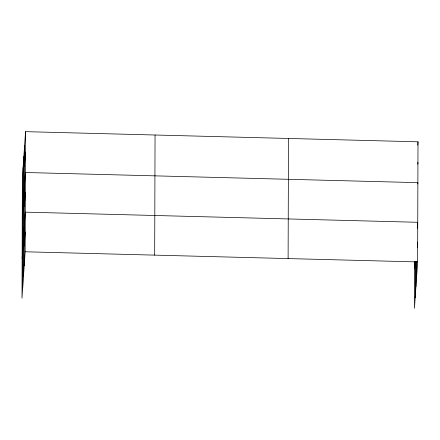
<?xml version="1.0" encoding="UTF-8"?>
<svg xmlns="http://www.w3.org/2000/svg" width="440" height="440" viewBox="0 0 440 440"><rect width="100%" height="100%" fill="white"/><g stroke="black" fill="none" stroke-linecap="round" stroke-linejoin="round"><path stroke-width="0.66" d="M22.726 287.502L23.105 167.387M23.854 156.376L22.374 178.073L22 298.188L23.48 276.49L23.854 156.376L25.542 131.659L418 141.812L417.626 261.927L414.458 308.341L414.607 261.866M23.48 276.49L24.206 265.804L24.585 145.69M24.206 265.804L25.163 251.779L25.542 131.659M154.677 255.129L155.051 135.008M288.112 258.577L288.486 138.463M415.19 297.655L415.3 261.432M415.938 286.644L416.02 261.355M416.669 275.957L416.713 261.602M24.519 166.106L25.476 152.081M22.248 218.911L25.41 172.502L417.874 182.649L417.78 183.986M24.393 206.349L25.35 192.319M22.127 258.55L25.289 212.141L417.747 222.288L417.34 228.299M24.272 245.988L25.229 231.957M417.775 145.151L418 141.812M417.802 164.236L417.934 162.228M414.584 268.703L415.085 261.355M417.324 247.451L417.687 242.11M25.163 251.779L417.626 261.927"/></g></svg>
